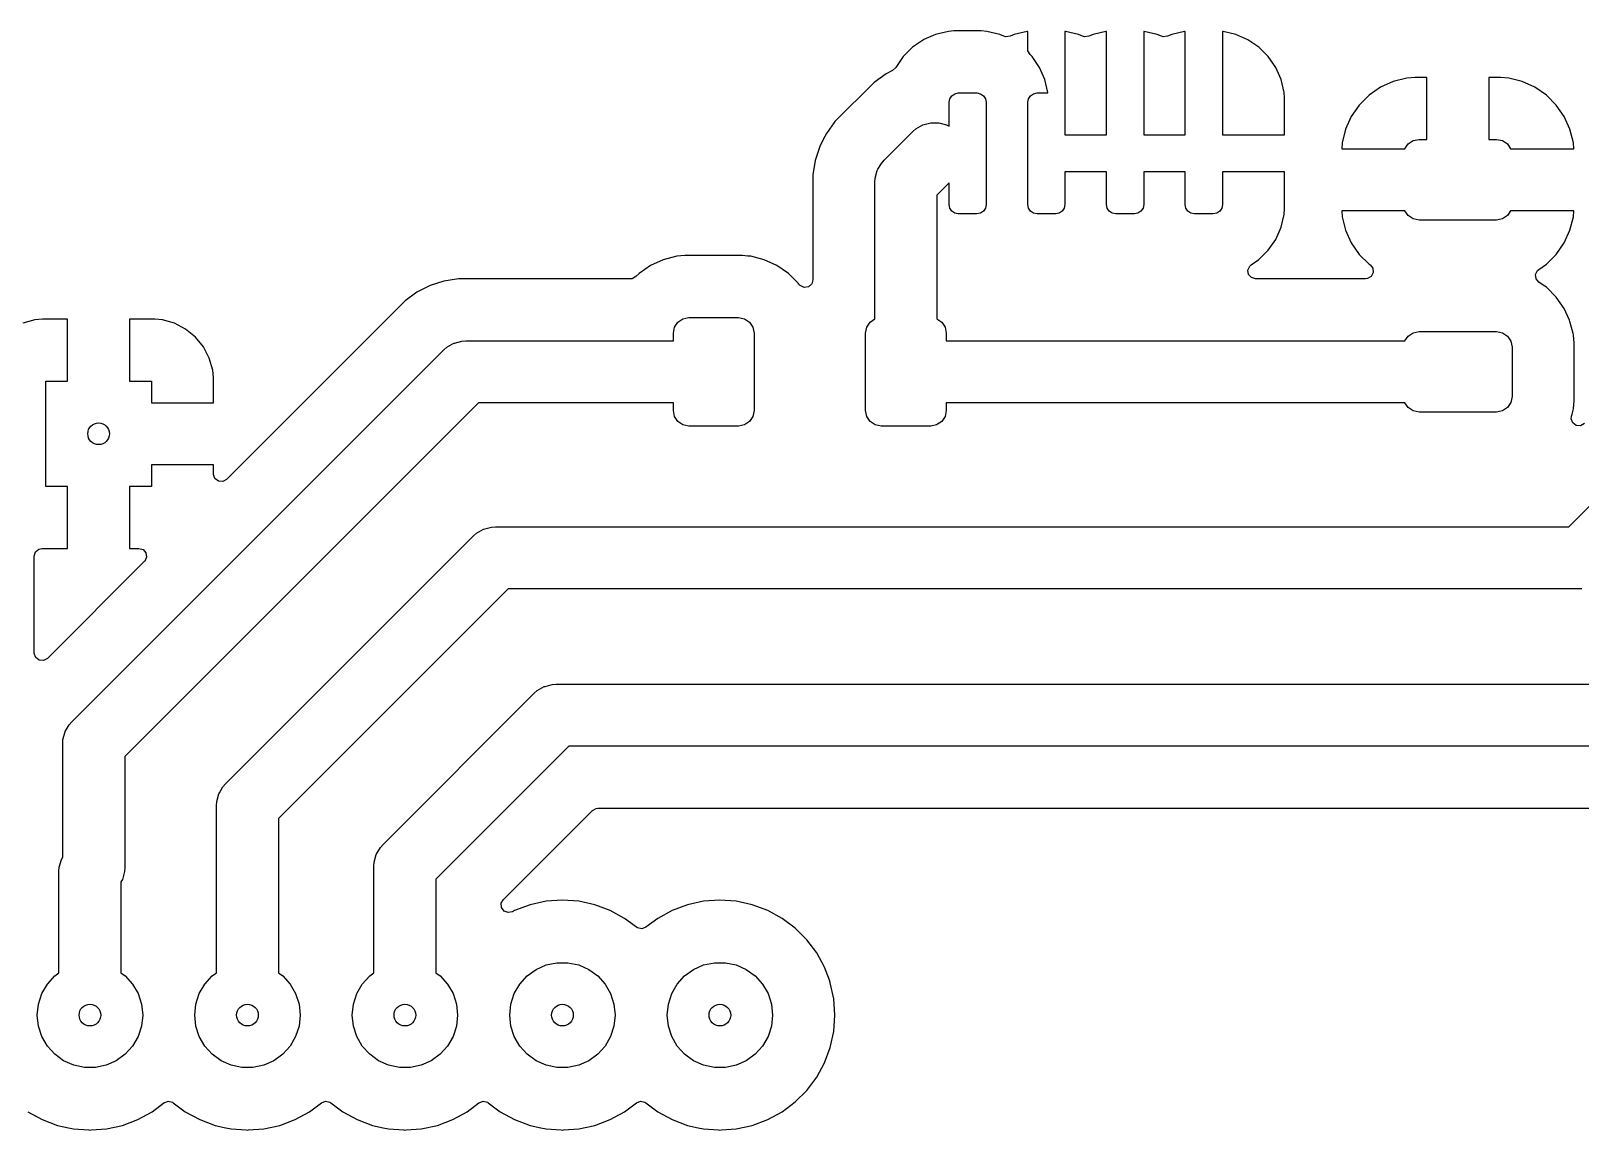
# Model space of a CAD drawing. Extents: x 50 to 210, y -150 to -70.
# Drawn here: x 127.99 to 152.99, y -105.24 to -87.5 of the extents above; entities that cross this region are included whole.
import ezdxf

# ---------------------------------------------------------------- set-up
doc = ezdxf.new("R2010")
doc.units = 0
doc.layers.add('BLACK', color=7, linetype='CONTINUOUS')

msp = doc.modelspace()

# ---------------------------------------------------------------- linework, layer by layer
at = {"layer": 'BLACK', "linetype": 'CONTINUOUS'}
for p, q in [((142.382761, -87.640592), (142.206858, -87.761088)), ((142.387094, -87.638679), (142.382761, -87.640592)), ((142.576741, -87.554942), (142.387094, -87.638679)), ((142.577817, -87.554467), (142.576741, -87.554942)), ((142.577823, -87.554465), (142.577817, -87.554467)), ((142.785359, -87.505652), (142.577823, -87.554465)), ((142.785375, -87.50565), (142.785359, -87.505652)), ((142.873984, -87.4995), (142.785375, -87.50565)), ((142.873988, -87.4995), (142.873984, -87.4995)), ((143.316012, -87.4995), (142.873988, -87.4995)), ((143.316016, -87.4995), (143.316012, -87.4995)), ((143.404624, -87.50565), (143.316016, -87.4995)), ((143.40464, -87.505652), (143.404624, -87.50565)), ((143.612176, -87.554465), (143.40464, -87.505652)), ((143.612186, -87.554468), (143.612176, -87.554465)), ((143.680533, -87.584646), (143.612186, -87.554468)), ((143.711424, -87.593716), (143.680533, -87.584646)), ((143.780702, -87.584646), (143.711424, -87.593716)), ((143.847976, -87.554942), (143.780702, -87.584646)), ((144.055441, -87.506147), (143.847976, -87.554942)), ((144.064999, -87.505483), (144.055441, -87.506147)), ((144.065, -87.505484), (144.064999, -87.505483)), ((144.065, -87.791584), (144.065, -87.505484)), ((144.674559, -87.506147), (144.665, -87.505483)), ((144.665, -87.505483), (144.665, -89.175)), ((144.882017, -87.554941), (144.674557, -87.506147)), ((144.674557, -87.506147), (144.674559, -87.506147)), ((144.882028, -87.554944), (144.882017, -87.554941)), ((144.949915, -87.584919), (144.882028, -87.554944)), ((144.980807, -87.59399), (144.949915, -87.584919)), ((145.050085, -87.584919), (144.980807, -87.59399)), ((145.117971, -87.554944), (145.050085, -87.584919)), ((145.117982, -87.554941), (145.117971, -87.554944)), ((145.325441, -87.506147), (145.117982, -87.554941)), ((145.334999, -87.505483), (145.325441, -87.506147)), ((145.335, -87.505484), (145.334999, -87.505483)), ((145.335, -89.175), (145.335, -87.505484)), ((145.944559, -87.506147), (145.935, -87.505483)), ((145.935, -87.505483), (145.935, -89.175)), ((146.152017, -87.554941), (145.944557, -87.506147)), ((145.944557, -87.506147), (145.944559, -87.506147)), ((146.152028, -87.554944), (146.152017, -87.554941)), ((146.219915, -87.584919), (146.152028, -87.554944)), ((146.250807, -87.59399), (146.219915, -87.584919)), ((146.320085, -87.584919), (146.250807, -87.59399)), ((146.387971, -87.554944), (146.320085, -87.584919)), ((146.387982, -87.554941), (146.387971, -87.554944)), ((146.595441, -87.506147), (146.387982, -87.554941)), ((146.604999, -87.505483), (146.595441, -87.506147)), ((146.605, -87.505484), (146.604999, -87.505483)), ((146.605, -89.175), (146.605, -87.505484)), ((147.214559, -87.506147), (147.205, -87.505483)), ((147.205, -87.505483), (147.205, -88.65)), ((147.422017, -87.554941), (147.214557, -87.506147)), ((147.214557, -87.506147), (147.214559, -87.506147)), ((147.422032, -87.554946), (147.422017, -87.554941)), ((147.61699, -87.641028), (147.422032, -87.554946)), ((147.79282, -87.761474), (147.61699, -87.641028)), ((142.056088, -87.911858), (141.93558, -88.087778)), ((142.056093, -87.911852), (142.056088, -87.911858)), ((142.206852, -87.761093), (142.056093, -87.911852)), ((142.206858, -87.761088), (142.206852, -87.761093)), ((144.067834, -87.817942), (144.065, -87.791584)), ((144.101319, -87.879265), (144.067834, -87.817942)), ((144.133906, -87.911852), (144.101319, -87.879265)), ((144.133911, -87.911858), (144.133906, -87.911852)), ((144.254409, -88.087763), (144.133911, -87.911858)), ((147.943525, -87.912179), (147.79282, -87.761474)), ((148.063971, -88.088009), (147.943525, -87.912179)), ((141.778566, -88.191657), (141.58749, -88.330483)), ((141.778571, -88.191654), (141.778566, -88.191657)), ((141.778578, -88.19165), (141.778571, -88.191654)), ((141.883361, -88.138259), (141.778578, -88.19165)), ((141.885552, -88.137115), (141.883361, -88.138259)), ((141.931525, -88.091926), (141.885552, -88.137115)), ((141.932352, -88.092492), (141.931525, -88.091926)), ((141.93524, -88.088274), (141.932352, -88.092492)), ((141.935381, -88.088137), (141.93524, -88.088274)), ((141.93558, -88.087778), (141.935381, -88.088137)), ((144.340532, -88.282815), (144.254409, -88.087763)), ((148.150053, -88.282967), (148.063971, -88.088009)), ((141.587487, -88.330485), (140.955484, -88.962488)), ((141.587488, -88.330485), (141.587487, -88.330485)), ((141.58749, -88.330483), (141.587488, -88.330485)), ((144.340532, -88.282817), (144.340532, -88.282815)), ((144.340534, -88.282823), (144.340532, -88.282817)), ((144.389347, -88.490359), (144.340534, -88.282823)), ((144.389347, -88.490364), (144.389347, -88.490359)), ((144.389349, -88.49037), (144.389347, -88.490364)), ((144.389349, -88.490375), (144.389349, -88.49037)), ((144.390017, -88.5), (144.389349, -88.490375)), ((148.150058, -88.282982), (148.150053, -88.282967)), ((148.198851, -88.490431), (148.150058, -88.282982)), ((148.198852, -88.49044), (148.198851, -88.490431)), ((148.204999, -88.579011), (148.198852, -88.49044)), ((149.755619, -88.408431), (149.570676, -88.536559)), ((149.755625, -88.408428), (149.755619, -88.408431)), ((149.96048, -88.315377), (149.755625, -88.408428)), ((150.178667, -88.2604), (149.96048, -88.315377)), ((150.310802, -88.250001), (150.178667, -88.2604)), ((150.310817, -88.25), (150.310802, -88.250001)), ((150.5, -88.25), (150.310817, -88.25)), ((150.5, -89.25), (150.5, -88.25)), ((151.689196, -88.25), (151.5, -88.25)), ((151.5, -88.25), (151.5, -89.25)), ((151.821332, -88.2604), (151.689196, -88.25)), ((152.039519, -88.315377), (151.821332, -88.2604)), ((152.244374, -88.408428), (152.039519, -88.315377)), ((152.24438, -88.408431), (152.244374, -88.408428)), ((152.429323, -88.536559), (152.24438, -88.408431)), ((142.795, -88.65), (142.806418, -88.592597)), ((142.795, -89.03538), (142.795, -88.65)), ((142.806418, -88.592597), (142.838934, -88.543934)), ((142.838934, -88.543934), (142.887597, -88.511418)), ((142.887597, -88.511418), (142.945, -88.5)), ((142.945, -88.5), (143.245, -88.5)), ((143.245, -88.5), (143.302403, -88.511418)), ((143.302403, -88.511418), (143.351066, -88.543934)), ((143.351066, -88.543934), (143.383582, -88.592597)), ((143.383582, -88.592597), (143.395, -88.65)), ((143.395, -88.65), (143.395, -90.3)), ((144.065, -88.65), (144.076418, -88.592597)), ((144.065, -90.3), (144.065, -88.65)), ((144.076418, -88.592597), (144.108934, -88.543934)), ((144.108934, -88.543934), (144.157597, -88.511418)), ((144.157597, -88.511418), (144.215, -88.5)), ((144.215, -88.5), (144.390017, -88.5)), ((147.205, -88.65), (147.205, -89.175)), ((148.204999, -89.175), (148.204999, -88.579011)), ((149.411559, -88.695676), (149.283431, -88.880619)), ((149.411569, -88.695664), (149.411559, -88.695676)), ((149.570664, -88.536569), (149.411569, -88.695664)), ((149.570676, -88.536559), (149.570664, -88.536569)), ((152.429335, -88.536569), (152.429323, -88.536559)), ((152.58843, -88.695664), (152.429335, -88.536569)), ((152.58844, -88.695676), (152.58843, -88.695664)), ((152.716568, -88.880619), (152.58844, -88.695676)), ((140.955484, -88.962488), (140.816657, -89.153565)), ((142.373658, -89.01306), (142.499737, -88.979277)), ((142.499737, -88.979277), (142.630263, -88.979277)), ((142.630263, -88.979277), (142.756341, -89.01306)), ((149.283428, -88.880625), (149.190377, -89.08548)), ((149.283431, -88.880619), (149.283428, -88.880625)), ((152.716571, -88.880625), (152.716568, -88.880619)), ((152.809622, -89.08548), (152.716571, -88.880625)), ((140.816657, -89.153565), (140.766822, -89.251373)), ((141.746447, -89.586447), (142.211446, -89.121447)), ((142.211446, -89.121447), (142.260619, -89.078324)), ((142.260619, -89.078324), (142.373658, -89.01306)), ((142.756341, -89.01306), (142.795, -89.03538)), ((144.665, -89.175), (145.335, -89.175)), ((145.935, -89.175), (146.605, -89.175)), ((147.205, -89.175), (148.204999, -89.175)), ((149.190377, -89.08548), (149.1354, -89.303666)), ((152.864599, -89.303667), (152.809622, -89.08548)), ((140.693744, -89.412292), (140.636446, -89.588631)), ((140.709432, -89.364008), (140.693744, -89.412292)), ((140.709433, -89.364005), (140.709432, -89.364008)), ((140.709434, -89.364003), (140.709433, -89.364005)), ((140.766822, -89.251373), (140.709434, -89.364003)), ((149.1354, -89.303668), (149.127818, -89.399999)), ((149.127818, -89.399999), (149.127819, -89.4)), ((149.127819, -89.4), (150.146923, -89.4)), ((149.1354, -89.303666), (149.1354, -89.303668)), ((150.146923, -89.4), (150.198223, -89.323223)), ((150.198223, -89.323223), (150.279329, -89.26903)), ((150.279329, -89.26903), (150.375, -89.25)), ((150.375, -89.25), (150.5, -89.25)), ((151.5, -89.25), (151.625, -89.25)), ((151.625, -89.25), (151.720671, -89.26903)), ((151.720671, -89.26903), (151.801777, -89.323223)), ((151.801777, -89.323223), (151.853077, -89.4)), ((151.853077, -89.4), (152.87218, -89.4)), ((152.87218, -89.399999), (152.864599, -89.303667)), ((152.87218, -89.4), (152.87218, -89.399999)), ((140.636446, -89.588631), (140.5995, -89.821902)), ((141.63806, -89.748658), (141.648166, -89.731154)), ((141.648166, -89.731154), (141.703323, -89.635619)), ((141.703323, -89.635619), (141.703338, -89.635603)), ((141.703338, -89.635603), (141.746447, -89.586447)), ((152.792894, -95.5), (158.618539, -89.674354)), ((140.5995, -89.821902), (140.5995, -91.513806)), ((141.6, -89.94), (141.604277, -89.874752)), ((141.6, -92.146922), (141.6, -89.94)), ((141.604277, -89.874737), (141.63806, -89.748658)), ((141.604277, -89.874752), (141.604277, -89.874737)), ((142.795, -89.952106), (142.6, -90.147106)), ((142.795, -90.3), (142.795, -89.952106)), ((145.335, -89.775), (144.665, -89.775)), ((144.665, -89.775), (144.665, -90.3)), ((145.335, -90.3), (145.335, -89.775)), ((146.605, -89.775), (145.935, -89.775)), ((145.935, -89.775), (145.935, -90.3)), ((146.605, -90.3), (146.605, -89.775)), ((148.205, -89.775), (147.205, -89.775)), ((147.205, -89.775), (147.205, -90.3)), ((148.205, -90.370988), (148.205, -89.775)), ((142.6, -90.147106), (142.6, -92.146922)), ((142.806418, -90.357403), (142.795, -90.3)), ((142.838934, -90.406066), (142.806418, -90.357403)), ((142.887597, -90.438582), (142.838934, -90.406066)), ((142.945, -90.45), (142.887597, -90.438582)), ((143.245, -90.45), (142.945, -90.45)), ((143.302403, -90.438582), (143.245, -90.45)), ((143.351066, -90.406066), (143.302403, -90.438582)), ((143.383582, -90.357403), (143.351066, -90.406066)), ((143.395, -90.3), (143.383582, -90.357403)), ((144.076418, -90.357403), (144.065, -90.3)), ((144.108934, -90.406066), (144.076418, -90.357403)), ((144.157597, -90.438582), (144.108934, -90.406066)), ((144.215, -90.45), (144.157597, -90.438582)), ((144.515, -90.45), (144.215, -90.45)), ((144.572403, -90.438582), (144.515, -90.45)), ((144.621066, -90.406066), (144.572403, -90.438582)), ((144.653582, -90.357403), (144.621066, -90.406066)), ((144.665, -90.3), (144.653582, -90.357403)), ((145.346418, -90.357403), (145.335, -90.3)), ((145.378934, -90.406066), (145.346418, -90.357403)), ((145.427597, -90.438582), (145.378934, -90.406066)), ((145.485, -90.45), (145.427597, -90.438582)), ((145.785, -90.45), (145.485, -90.45)), ((145.842403, -90.438582), (145.785, -90.45)), ((145.891066, -90.406066), (145.842403, -90.438582)), ((145.923582, -90.357403), (145.891066, -90.406066)), ((145.935, -90.3), (145.923582, -90.357403)), ((146.616418, -90.357403), (146.605, -90.3)), ((146.648934, -90.406066), (146.616418, -90.357403)), ((146.697597, -90.438582), (146.648934, -90.406066)), ((146.755, -90.45), (146.697597, -90.438582)), ((147.055, -90.45), (146.755, -90.45)), ((147.112403, -90.438582), (147.055, -90.45)), ((147.161066, -90.406066), (147.112403, -90.438582)), ((147.193582, -90.357403), (147.161066, -90.406066)), ((147.205, -90.3), (147.193582, -90.357403)), ((148.150058, -90.667017), (148.19885, -90.45957)), ((148.19885, -90.45957), (148.198852, -90.459555)), ((148.198852, -90.459555), (148.205, -90.370988)), ((150.146923, -90.4), (149.127819, -90.4)), ((149.127819, -90.4), (149.1354, -90.496332)), ((149.1354, -90.496332), (149.190377, -90.714519)), ((150.198223, -90.476777), (150.146923, -90.4)), ((150.279329, -90.53097), (150.198223, -90.476777)), ((151.801777, -90.476777), (151.720671, -90.53097)), ((151.853077, -90.4), (151.801777, -90.476777)), ((152.872181, -90.4), (151.853077, -90.4)), ((152.809622, -90.714519), (152.864599, -90.496333)), ((152.864599, -90.496331), (152.872181, -90.4)), ((152.864599, -90.496333), (152.864599, -90.496331)), ((148.063971, -90.86199), (148.150053, -90.667032)), ((148.150053, -90.667032), (148.150058, -90.667017)), ((149.190377, -90.714519), (149.283428, -90.919374)), ((150.375, -90.55), (150.279329, -90.53097)), ((151.625, -90.55), (150.375, -90.55)), ((151.720671, -90.53097), (151.625, -90.55)), ((152.716571, -90.919374), (152.809622, -90.714519)), ((147.943525, -91.03782), (148.063971, -90.86199)), ((149.283428, -90.919374), (149.283431, -90.91938)), ((149.283431, -90.91938), (149.411559, -91.104323)), ((152.58844, -91.104323), (152.716568, -90.91938)), ((152.716568, -90.91938), (152.716571, -90.919374)), ((138.185318, -91.189903), (137.980377, -91.282991)), ((138.185321, -91.189902), (138.185318, -91.189903)), ((138.403579, -91.134905), (138.185321, -91.189902)), ((138.403586, -91.134904), (138.403579, -91.134905)), ((138.535776, -91.124501), (138.403586, -91.134904)), ((138.535791, -91.1245), (138.535776, -91.124501)), ((139.464215, -91.1245), (138.535791, -91.1245)), ((139.464217, -91.1245), (139.464215, -91.1245)), ((139.552347, -91.131436), (139.464217, -91.1245)), ((139.596413, -91.134904), (139.552347, -91.131436)), ((139.59642, -91.134905), (139.596413, -91.134904)), ((139.814678, -91.189902), (139.59642, -91.134905)), ((139.814681, -91.189903), (139.814678, -91.189902)), ((140.017237, -91.281908), (139.814681, -91.189903)), ((147.669211, -91.2732), (147.79282, -91.188525)), ((147.79282, -91.188525), (147.943525, -91.03782)), ((149.411559, -91.104323), (149.411569, -91.104335)), ((149.411569, -91.104335), (149.570664, -91.26343)), ((152.429335, -91.26343), (152.58843, -91.104335)), ((152.58843, -91.104335), (152.58844, -91.104323)), ((137.743346, -91.463181), (137.682023, -91.496666)), ((137.795342, -91.411184), (137.743346, -91.463181)), ((137.795354, -91.411174), (137.795342, -91.411184)), ((137.980367, -91.282997), (137.795354, -91.411174)), ((137.980377, -91.282991), (137.980367, -91.282997)), ((140.019626, -91.282993), (140.017237, -91.281908)), ((140.01963, -91.282995), (140.019626, -91.282993)), ((140.019632, -91.282997), (140.01963, -91.282995)), ((140.204645, -91.411174), (140.019632, -91.282997)), ((140.20465, -91.411178), (140.204645, -91.411174)), ((140.204654, -91.411181), (140.20465, -91.411178)), ((140.204657, -91.411184), (140.204654, -91.411181)), ((140.363815, -91.570342), (140.204657, -91.411184)), ((147.61655, -91.357853), (147.645575, -91.294297)), ((147.626494, -91.427011), (147.61655, -91.357853)), ((147.672249, -91.479815), (147.626494, -91.427011)), ((147.645575, -91.294297), (147.669211, -91.2732)), ((147.739288, -91.4995), (147.672249, -91.479815)), ((149.545475, -91.495616), (149.514685, -91.4995)), ((149.605527, -91.459902), (149.545475, -91.495616)), ((149.570664, -91.26343), (149.570673, -91.263438)), ((149.570673, -91.263438), (149.5853, -91.273571)), ((149.5853, -91.273571), (149.629197, -91.327929)), ((149.636738, -91.39739), (149.605527, -91.459902)), ((149.629197, -91.327929), (149.636738, -91.39739)), ((152.256168, -91.427802), (152.287379, -91.365291)), ((152.263707, -91.497264), (152.256168, -91.427802)), ((152.287379, -91.365291), (152.307604, -91.347766)), ((152.307604, -91.347766), (152.42933, -91.263434)), ((152.42933, -91.263434), (152.429335, -91.26343)), ((134.213565, -91.716657), (134.022488, -91.855484)), ((134.424003, -91.609433), (134.213565, -91.716657)), ((134.648631, -91.536446), (134.424003, -91.609433)), ((134.881903, -91.4995), (134.648631, -91.536446)), ((137.655665, -91.4995), (134.881903, -91.4995)), ((137.682023, -91.496666), (137.655665, -91.4995)), ((140.363824, -91.570352), (140.363815, -91.570342)), ((140.373573, -91.584424), (140.363824, -91.570352)), ((140.394297, -91.607519), (140.373573, -91.584424)), ((140.457853, -91.636544), (140.394297, -91.607519)), ((140.527011, -91.6266), (140.457853, -91.636544)), ((140.579815, -91.580845), (140.527011, -91.6266)), ((140.5995, -91.513806), (140.579815, -91.580845)), ((149.514685, -91.4995), (147.739288, -91.4995)), ((152.307603, -91.551623), (152.263707, -91.497264)), ((152.379726, -91.60159), (152.307603, -91.551623)), ((152.429654, -91.636181), (152.379726, -91.60159)), ((152.588819, -91.795346), (152.429654, -91.636181)), ((134.022488, -91.855484), (131.141681, -94.736291)), ((152.717007, -91.980374), (152.588819, -91.795346)), ((152.800257, -92.163657), (152.717007, -91.980374)), ((128.052671, -92.160609), (127.85714, -92.216556)), ((128.052674, -92.160608), (128.052671, -92.160609)), ((128.171999, -92.15), (128.052674, -92.160608)), ((128.58, -92.15), (128.171999, -92.15)), ((128.58, -93.15), (128.58, -92.15)), ((129.988, -92.15), (129.58, -92.15)), ((129.58, -92.15), (129.58, -93.15)), ((130.107325, -92.160608), (129.988, -92.15)), ((130.107328, -92.160609), (130.107325, -92.160608)), ((130.302861, -92.216557), (130.107328, -92.160609)), ((130.483129, -92.310721), (130.302861, -92.216557)), ((138.36903, -92.279329), (138.423223, -92.198223)), ((138.423223, -92.198223), (138.504329, -92.14403)), ((138.504329, -92.14403), (138.6, -92.125)), ((138.6, -92.125), (139.4, -92.125)), ((139.4, -92.125), (139.495671, -92.14403)), ((139.495671, -92.14403), (139.576777, -92.198223)), ((139.576777, -92.198223), (139.63097, -92.279329)), ((141.46903, -92.279329), (141.523223, -92.198223)), ((141.523223, -92.198223), (141.6, -92.146922)), ((142.6, -92.146922), (142.676777, -92.198223)), ((142.676777, -92.198223), (142.73097, -92.279329)), ((152.810096, -92.185318), (152.800257, -92.163657)), ((152.810097, -92.185321), (152.810096, -92.185318)), ((152.858852, -92.37881), (152.810097, -92.185321)), ((130.640753, -92.439246), (130.483129, -92.310721)), ((130.769278, -92.59687), (130.640753, -92.439246)), ((138.35, -92.375), (138.36903, -92.279329)), ((138.35, -92.5), (138.35, -92.375)), ((139.63097, -92.279329), (139.65, -92.375)), ((139.65, -92.375), (139.65, -93.625)), ((141.45, -92.375), (141.46903, -92.279329)), ((141.45, -93.625), (141.45, -92.375)), ((142.73097, -92.279329), (142.75, -92.375)), ((142.75, -92.375), (142.75, -92.5)), ((150.146923, -92.5), (150.198223, -92.423223)), ((150.198223, -92.423223), (150.279329, -92.36903)), ((150.279329, -92.36903), (150.375, -92.35)), ((150.375, -92.35), (151.625, -92.35)), ((151.625, -92.35), (151.720671, -92.36903)), ((151.720671, -92.36903), (151.801777, -92.423223)), ((151.801777, -92.423223), (151.85597, -92.504329)), ((152.865096, -92.403588), (152.858852, -92.37881)), ((152.875499, -92.535784), (152.865096, -92.403588)), ((128.646447, -98.646447), (134.646446, -92.646447)), ((130.863442, -92.777138), (130.769278, -92.59687)), ((134.646446, -92.646447), (134.69561, -92.603331)), ((134.69561, -92.603331), (134.695619, -92.603323)), ((134.695619, -92.603323), (134.808658, -92.53806)), ((134.808658, -92.53806), (134.817152, -92.535784)), ((134.817152, -92.535784), (134.934737, -92.504277)), ((134.934737, -92.504277), (134.934752, -92.504277)), ((134.934752, -92.504277), (135, -92.5)), ((135, -92.5), (138.35, -92.5)), ((142.75, -92.5), (150.146923, -92.5)), ((151.85597, -92.504329), (151.875, -92.6)), ((151.875, -92.6), (151.875, -93.4)), ((152.8755, -93.464217), (152.875499, -92.535784)), ((130.91939, -92.972671), (130.863442, -92.777138)), ((130.919391, -92.972674), (130.91939, -92.972671)), ((130.929999, -93.091999), (130.919391, -92.972674)), ((128.23, -94.85), (128.23, -93.15)), ((128.23, -93.15), (128.58, -93.15)), ((129.58, -93.15), (129.93, -93.15)), ((129.93, -93.15), (129.93, -93.5)), ((130.93, -93.092002), (130.929999, -93.091999)), ((130.93, -93.5), (130.93, -93.092002)), ((151.85597, -93.495671), (151.801777, -93.576777)), ((151.875, -93.4), (151.85597, -93.495671)), ((152.865096, -93.596412), (152.8755, -93.464217)), ((135.207107, -93.5), (129.5, -99.207106)), ((129.93, -93.5), (130.93, -93.5)), ((138.35, -93.5), (135.207107, -93.5)), ((138.35, -93.625), (138.35, -93.5)), ((138.36903, -93.720671), (138.35, -93.625)), ((138.423223, -93.801777), (138.36903, -93.720671)), ((139.63097, -93.720671), (139.576777, -93.801777)), ((139.65, -93.625), (139.63097, -93.720671)), ((141.46903, -93.720671), (141.45, -93.625)), ((141.523223, -93.801777), (141.46903, -93.720671)), ((142.73097, -93.720671), (142.676777, -93.801777)), ((142.75, -93.625), (142.73097, -93.720671)), ((150.146923, -93.5), (142.75, -93.5)), ((142.75, -93.5), (142.75, -93.625)), ((150.198223, -93.576777), (150.146923, -93.5)), ((150.279329, -93.63097), (150.198223, -93.576777)), ((150.375, -93.65), (150.279329, -93.63097)), ((151.625, -93.65), (150.375, -93.65)), ((151.720671, -93.63097), (151.625, -93.65)), ((151.801777, -93.576777), (151.720671, -93.63097)), ((152.831146, -93.756626), (152.834589, -93.717481)), ((152.834589, -93.717481), (152.842785, -93.684954)), ((152.842785, -93.684954), (152.865096, -93.596412)), ((138.504329, -93.85597), (138.423223, -93.801777)), ((138.6, -93.875), (138.504329, -93.85597)), ((139.4, -93.875), (138.6, -93.875)), ((139.495671, -93.85597), (139.4, -93.875)), ((139.576777, -93.801777), (139.495671, -93.85597)), ((141.604329, -93.85597), (141.523223, -93.801777)), ((141.7, -93.875), (141.604329, -93.85597)), ((142.5, -93.875), (141.7, -93.875)), ((142.595671, -93.85597), (142.5, -93.875)), ((142.676777, -93.801777), (142.595671, -93.85597)), ((152.855563, -93.82209), (152.831146, -93.756626)), ((152.911496, -93.863962), (152.855563, -93.82209)), ((152.981188, -93.868946), (152.911496, -93.863962)), ((153.042511, -93.835461), (152.981188, -93.868946)), ((130.93, -94.5), (129.93, -94.5)), ((129.93, -94.5), (129.93, -94.85)), ((130.93, -94.64861), (130.93, -94.5)), ((130.930316, -94.657456), (130.93, -94.64861)), ((130.954733, -94.72292), (130.930316, -94.657456)), ((131.010666, -94.764792), (130.954733, -94.72292)), ((131.141681, -94.736291), (131.080358, -94.769776)), ((128.58, -94.85), (128.23, -94.85)), ((128.58, -95.85), (128.58, -94.85)), ((129.93, -94.85), (129.58, -94.85)), ((129.58, -94.85), (129.58, -95.85)), ((131.080358, -94.769776), (131.010666, -94.764792)), ((131.126447, -99.646447), (135.126446, -95.646447)), ((135.126446, -95.646447), (135.17561, -95.603331)), ((135.17561, -95.603331), (135.175619, -95.603323)), ((135.175619, -95.603323), (135.288658, -95.53806)), ((135.288658, -95.53806), (135.414737, -95.504277)), ((135.414737, -95.504277), (135.414752, -95.504277)), ((135.414752, -95.504277), (135.48, -95.5)), ((135.48, -95.5), (152.792894, -95.5)), ((128.0405, -95.973789), (128.060185, -95.90675)), ((128.0405, -97.53811), (128.0405, -95.973789)), ((128.060185, -95.90675), (128.112989, -95.860995)), ((128.112989, -95.860995), (128.169247, -95.850058)), ((128.169247, -95.850058), (128.169247, -95.85)), ((128.169247, -95.85), (128.169548, -95.85)), ((128.169548, -95.85), (128.170006, -95.849911)), ((128.170006, -95.849911), (128.172008, -95.85)), ((128.172008, -95.85), (128.58, -95.85)), ((129.58, -95.85), (129.72861, -95.85)), ((129.72861, -95.85), (129.795649, -95.869685)), ((129.795649, -95.869685), (129.841404, -95.922489)), ((129.851348, -95.991647), (129.822323, -96.055203)), ((129.841404, -95.922489), (129.851348, -95.991647)), ((129.816291, -96.061681), (128.252181, -97.625791)), ((129.822323, -96.055203), (129.816291, -96.061681)), ((135.687107, -96.5), (131.98, -100.207106)), ((153, -96.5), (135.687107, -96.5)), ((128.040816, -97.546956), (128.0405, -97.53811)), ((128.065233, -97.61242), (128.040816, -97.546956)), ((128.121166, -97.654292), (128.065233, -97.61242)), ((128.190858, -97.659276), (128.121166, -97.654292)), ((128.252181, -97.625791), (128.190858, -97.659276)), ((133.666447, -100.626447), (136.104781, -98.188112)), ((136.104781, -98.188112), (136.153945, -98.144996)), ((136.153945, -98.144996), (136.153954, -98.144988)), ((136.153954, -98.144988), (136.266993, -98.079725)), ((136.266993, -98.079725), (136.280447, -98.07612)), ((136.280447, -98.07612), (136.393072, -98.045942)), ((136.393072, -98.045942), (136.393087, -98.045942)), ((136.393087, -98.045942), (136.458335, -98.041665)), ((136.458335, -98.041665), (154.251229, -98.041665)), ((128.540224, -98.80491), (128.603323, -98.695619)), ((128.603323, -98.695619), (128.603338, -98.695603)), ((128.603338, -98.695603), (128.646447, -98.646447)), ((128.5, -99), (128.504277, -98.934752)), ((128.504277, -98.934737), (128.53806, -98.808658)), ((128.504277, -98.934752), (128.504277, -98.934737)), ((128.53806, -98.808658), (128.540224, -98.80491)), ((128.5, -100.830656), (128.5, -99)), ((129.5, -99.207106), (129.5, -101)), ((136.665442, -99.041665), (134.52, -101.187106)), ((154.458335, -99.041665), (136.665442, -99.041665)), ((131.027925, -99.791572), (131.083323, -99.695619)), ((131.083323, -99.695619), (131.083338, -99.695603)), ((131.083338, -99.695603), (131.126447, -99.646447)), ((130.98, -100), (130.984277, -99.934752)), ((130.984277, -99.934737), (131.01806, -99.808658)), ((130.984277, -99.934752), (130.984277, -99.934737)), ((131.01806, -99.808658), (131.027925, -99.791572)), ((130.98, -102.698368), (130.98, -100)), ((131.98, -100.207106), (131.98, -102.698368)), ((135.60676, -101.515266), (137.043543, -100.078484)), ((137.043543, -100.078484), (137.104866, -100.044999)), ((137.104866, -100.044999), (137.131224, -100.042165)), ((137.131224, -100.042165), (154.576432, -100.042165)), ((133.55806, -100.788658), (133.623323, -100.675619)), ((133.623323, -100.675619), (133.623338, -100.675603)), ((133.623338, -100.675603), (133.666447, -100.626447)), ((128.44, -101.06), (128.444277, -100.994752)), ((128.444277, -100.994737), (128.47806, -100.868658)), ((128.444277, -100.994752), (128.444277, -100.994737)), ((128.47806, -100.868658), (128.5, -100.830656)), ((133.52, -100.98), (133.524277, -100.914752)), ((133.52, -102.698368), (133.52, -100.98)), ((133.524277, -100.914737), (133.55806, -100.788658)), ((133.524277, -100.914752), (133.524277, -100.914737)), ((128.44, -102.698368), (128.44, -101.06)), ((129.46194, -101.191342), (129.44, -101.229343)), ((129.44, -101.229343), (129.44, -102.698368)), ((129.467299, -101.171342), (129.46194, -101.191342)), ((129.495723, -101.065263), (129.467299, -101.171342)), ((129.5, -101), (129.495723, -101.065247)), ((129.495723, -101.065247), (129.495723, -101.065263)), ((134.52, -101.187106), (134.52, -102.698368)), ((135.573277, -101.576585), (135.60676, -101.515266)), ((135.578261, -101.646277), (135.573277, -101.576585)), ((135.620131, -101.702211), (135.578261, -101.646277)), ((135.685595, -101.726629), (135.620131, -101.702211)), ((135.753868, -101.711778), (135.685595, -101.726629)), ((135.789303, -101.692429), (135.753868, -101.711778)), ((135.789309, -101.692426), (135.789303, -101.692429)), ((136.037326, -101.599921), (135.789309, -101.692426)), ((136.295965, -101.543658), (136.037326, -101.599921)), ((136.295972, -101.543657), (136.295965, -101.543658)), ((136.559999, -101.524773), (136.295972, -101.543657)), ((136.560001, -101.524773), (136.559999, -101.524773)), ((136.824027, -101.543657), (136.560001, -101.524773)), ((136.824034, -101.543658), (136.824027, -101.543657)), ((137.082673, -101.599921), (136.824034, -101.543658)), ((137.33069, -101.692426), (137.082673, -101.599921)), ((137.330694, -101.692428), (137.33069, -101.692426)), ((137.563005, -101.81928), (137.330694, -101.692428)), ((138.329305, -101.692428), (138.096994, -101.81928)), ((138.329309, -101.692426), (138.329305, -101.692428)), ((138.577326, -101.599921), (138.329309, -101.692426)), ((138.835965, -101.543658), (138.577326, -101.599921)), ((138.835972, -101.543657), (138.835965, -101.543658)), ((139.099999, -101.524773), (138.835972, -101.543657)), ((139.100001, -101.524773), (139.099999, -101.524773)), ((139.364027, -101.543657), (139.100001, -101.524773)), ((139.364034, -101.543658), (139.364027, -101.543657)), ((139.622673, -101.599921), (139.364034, -101.543658)), ((139.87069, -101.692426), (139.622673, -101.599921)), ((139.870694, -101.692428), (139.87069, -101.692426)), ((140.103005, -101.81928), (139.870694, -101.692428)), ((137.563013, -101.819285), (137.563005, -101.81928)), ((137.75569, -101.96352), (137.563013, -101.819285)), ((137.770573, -101.973085), (137.75569, -101.96352)), ((137.838845, -101.987937), (137.770573, -101.973085)), ((137.90431, -101.96352), (137.838845, -101.987937)), ((138.096986, -101.819285), (137.90431, -101.96352)), ((138.096994, -101.81928), (138.096986, -101.819285)), ((140.103013, -101.819285), (140.103005, -101.81928)), ((140.314907, -101.977906), (140.103013, -101.819285)), ((140.314925, -101.977922), (140.314907, -101.977906)), ((140.502077, -102.165074), (140.314925, -101.977922)), ((140.502093, -102.165092), (140.502077, -102.165074)), ((140.660714, -102.376986), (140.502093, -102.165092)), ((140.660719, -102.376994), (140.660714, -102.376986)), ((140.785052, -102.604693), (140.660719, -102.376994)), ((128.371239, -102.748327), (128.44, -102.698368)), ((129.44, -102.698368), (129.508761, -102.748327)), ((130.911239, -102.748327), (130.98, -102.698368)), ((131.98, -102.698368), (132.048761, -102.748327)), ((133.451239, -102.748327), (133.52, -102.698368)), ((134.52, -102.698368), (134.588761, -102.748327)), ((135.991239, -102.748327), (136.135, -102.643878)), ((136.135, -102.643878), (136.297336, -102.571602)), ((136.297336, -102.571602), (136.471151, -102.534656)), ((136.471151, -102.534656), (136.648849, -102.534656)), ((136.648849, -102.534656), (136.822664, -102.571602)), ((136.822664, -102.571602), (136.985, -102.643878)), ((136.985, -102.643878), (137.128761, -102.748327)), ((138.531239, -102.748327), (138.675, -102.643878)), ((138.675, -102.643878), (138.837336, -102.571602)), ((138.837336, -102.571602), (139.011151, -102.534656)), ((139.011151, -102.534656), (139.188849, -102.534656)), ((139.188849, -102.534656), (139.362664, -102.571602)), ((139.362664, -102.571602), (139.525, -102.643878)), ((139.525, -102.643878), (139.668761, -102.748327)), ((140.787574, -102.609311), (140.785052, -102.604693)), ((140.865077, -102.817107), (140.787574, -102.609311)), ((128.163486, -103.034274), (128.252336, -102.880383)), ((128.252336, -102.880383), (128.371239, -102.748327)), ((129.508761, -102.748327), (129.627664, -102.880383)), ((129.627664, -102.880383), (129.716514, -103.034274)), ((130.703486, -103.034274), (130.792336, -102.880383)), ((130.792336, -102.880383), (130.911239, -102.748327)), ((132.048761, -102.748327), (132.167664, -102.880383)), ((132.167664, -102.880383), (132.256514, -103.034274)), ((133.243486, -103.034274), (133.332336, -102.880383)), ((133.332336, -102.880383), (133.451239, -102.748327)), ((134.588761, -102.748327), (134.707664, -102.880383)), ((134.707664, -102.880383), (134.796514, -103.034274)), ((135.783486, -103.034274), (135.872336, -102.880383)), ((135.872336, -102.880383), (135.991239, -102.748327)), ((137.128761, -102.748327), (137.247664, -102.880383)), ((137.247664, -102.880383), (137.336514, -103.034274)), ((138.323486, -103.034274), (138.412336, -102.880383)), ((138.412336, -102.880383), (138.531239, -102.748327)), ((139.668761, -102.748327), (139.787664, -102.880383)), ((139.787664, -102.880383), (139.876514, -103.034274)), ((140.880078, -102.857326), (140.865077, -102.817107)), ((140.880517, -102.859345), (140.880078, -102.857326)), ((140.936343, -103.115974), (140.880517, -102.859345)), ((128.09, -103.38), (128.108575, -103.203275)), ((128.108575, -103.203275), (128.163486, -103.034274)), ((129.716514, -103.034274), (129.771425, -103.203275)), ((129.771425, -103.203275), (129.79, -103.38)), ((130.63, -103.38), (130.648575, -103.203275)), ((130.648575, -103.203275), (130.703486, -103.034274)), ((132.256514, -103.034274), (132.311425, -103.203275)), ((132.311425, -103.203275), (132.33, -103.38)), ((133.17, -103.38), (133.188575, -103.203275)), ((133.188575, -103.203275), (133.243486, -103.034274)), ((134.796514, -103.034274), (134.851425, -103.203275)), ((134.851425, -103.203275), (134.87, -103.38)), ((135.71, -103.38), (135.728575, -103.203275)), ((135.728575, -103.203275), (135.783486, -103.034274)), ((137.336514, -103.034274), (137.391425, -103.203275)), ((137.391425, -103.203275), (137.41, -103.38)), ((138.25, -103.38), (138.268575, -103.203275)), ((138.268575, -103.203275), (138.323486, -103.034274)), ((139.876514, -103.034274), (139.931425, -103.203275)), ((139.931425, -103.203275), (139.95, -103.38)), ((140.955227, -103.38), (140.936343, -103.115974)), ((128.108575, -103.556725), (128.09, -103.38)), ((129.79, -103.38), (129.771425, -103.556725)), ((130.648575, -103.556725), (130.63, -103.38)), ((132.33, -103.38), (132.311425, -103.556725)), ((133.188575, -103.556725), (133.17, -103.38)), ((134.87, -103.38), (134.851425, -103.556725)), ((135.728575, -103.556725), (135.71, -103.38)), ((137.41, -103.38), (137.391425, -103.556725)), ((138.268575, -103.556725), (138.25, -103.38)), ((139.95, -103.38), (139.931425, -103.556725)), ((140.936343, -103.644026), (140.955227, -103.38)), ((128.163486, -103.725726), (128.108575, -103.556725)), ((128.252336, -103.879617), (128.163486, -103.725726)), ((129.716514, -103.725726), (129.627664, -103.879617)), ((129.771425, -103.556725), (129.716514, -103.725726)), ((130.703486, -103.725726), (130.648575, -103.556725)), ((130.792336, -103.879617), (130.703486, -103.725726)), ((132.256514, -103.725726), (132.167664, -103.879617)), ((132.311425, -103.556725), (132.256514, -103.725726)), ((133.243486, -103.725726), (133.188575, -103.556725)), ((133.332336, -103.879617), (133.243486, -103.725726)), ((134.796514, -103.725726), (134.707664, -103.879617)), ((134.851425, -103.556725), (134.796514, -103.725726)), ((135.783486, -103.725726), (135.728575, -103.556725)), ((135.872336, -103.879617), (135.783486, -103.725726)), ((137.336514, -103.725726), (137.247664, -103.879617)), ((137.391425, -103.556725), (137.336514, -103.725726)), ((138.323486, -103.725726), (138.268575, -103.556725)), ((138.412336, -103.879617), (138.323486, -103.725726)), ((139.876514, -103.725726), (139.787664, -103.879617)), ((139.931425, -103.556725), (139.876514, -103.725726)), ((140.880077, -103.902678), (140.936343, -103.644026)), ((128.371239, -104.011673), (128.252336, -103.879617)), ((129.627664, -103.879617), (129.508761, -104.011673)), ((130.911239, -104.011673), (130.792336, -103.879617)), ((132.167664, -103.879617), (132.048761, -104.011673)), ((133.451239, -104.011673), (133.332336, -103.879617)), ((134.707664, -103.879617), (134.588761, -104.011673)), ((135.991239, -104.011673), (135.872336, -103.879617)), ((137.247664, -103.879617), (137.128761, -104.011673)), ((138.531239, -104.011673), (138.412336, -103.879617)), ((139.787664, -103.879617), (139.668761, -104.011673)), ((140.787574, -104.150689), (140.880077, -103.902678)), ((128.515, -104.116122), (128.371239, -104.011673)), ((128.677336, -104.188398), (128.515, -104.116122)), ((128.851151, -104.225344), (128.677336, -104.188398)), ((129.028849, -104.225344), (128.851151, -104.225344)), ((129.202664, -104.188398), (129.028849, -104.225344)), ((129.365, -104.116122), (129.202664, -104.188398)), ((129.508761, -104.011673), (129.365, -104.116122)), ((131.055, -104.116122), (130.911239, -104.011673)), ((131.217336, -104.188398), (131.055, -104.116122)), ((131.391151, -104.225344), (131.217336, -104.188398)), ((131.568849, -104.225344), (131.391151, -104.225344)), ((131.742664, -104.188398), (131.568849, -104.225344)), ((131.905, -104.116122), (131.742664, -104.188398)), ((132.048761, -104.011673), (131.905, -104.116122)), ((133.595, -104.116122), (133.451239, -104.011673)), ((133.757336, -104.188398), (133.595, -104.116122)), ((133.931151, -104.225344), (133.757336, -104.188398)), ((134.108849, -104.225344), (133.931151, -104.225344)), ((134.282664, -104.188398), (134.108849, -104.225344)), ((134.445, -104.116122), (134.282664, -104.188398)), ((134.588761, -104.011673), (134.445, -104.116122)), ((136.135, -104.116122), (135.991239, -104.011673)), ((136.297336, -104.188398), (136.135, -104.116122)), ((136.471151, -104.225344), (136.297336, -104.188398)), ((136.648849, -104.225344), (136.471151, -104.225344)), ((136.822664, -104.188398), (136.648849, -104.225344)), ((136.985, -104.116122), (136.822664, -104.188398)), ((137.128761, -104.011673), (136.985, -104.116122)), ((138.675, -104.116122), (138.531239, -104.011673)), ((138.837336, -104.188398), (138.675, -104.116122)), ((139.011151, -104.225344), (138.837336, -104.188398)), ((139.188849, -104.225344), (139.011151, -104.225344)), ((139.362664, -104.188398), (139.188849, -104.225344)), ((139.525, -104.116122), (139.362664, -104.188398)), ((139.668761, -104.011673), (139.525, -104.116122)), ((140.660716, -104.383011), (140.787574, -104.150689)), ((140.502087, -104.594915), (140.660716, -104.383011)), ((140.314915, -104.782087), (140.502087, -104.594915)), ((127.936994, -104.940719), (128.169305, -105.067571)), ((129.710689, -105.067574), (129.943011, -104.940716)), ((129.943011, -104.940716), (130.132711, -104.798709)), ((130.132711, -104.798709), (130.13569, -104.796479)), ((130.13569, -104.796479), (130.201154, -104.772062)), ((130.201154, -104.772062), (130.269427, -104.786914)), ((130.269427, -104.786914), (130.28431, -104.796479)), ((130.28431, -104.796479), (130.476986, -104.940714)), ((130.476986, -104.940714), (130.476994, -104.940719)), ((130.476994, -104.940719), (130.709305, -105.067571)), ((132.250689, -105.067574), (132.483011, -104.940716)), ((132.483011, -104.940716), (132.672711, -104.798709)), ((132.672711, -104.798709), (132.67569, -104.796479)), ((132.67569, -104.796479), (132.741154, -104.772062)), ((132.741154, -104.772062), (132.809427, -104.786914)), ((132.809427, -104.786914), (132.82431, -104.796479)), ((132.82431, -104.796479), (133.016986, -104.940714)), ((133.016986, -104.940714), (133.016994, -104.940719)), ((133.016994, -104.940719), (133.249305, -105.067571)), ((134.790689, -105.067574), (135.023011, -104.940716)), ((135.023011, -104.940716), (135.212711, -104.798709)), ((135.212711, -104.798709), (135.21569, -104.796479)), ((135.21569, -104.796479), (135.281154, -104.772062)), ((135.281154, -104.772062), (135.349427, -104.786914)), ((135.349427, -104.786914), (135.36431, -104.796479)), ((135.36431, -104.796479), (135.556986, -104.940714)), ((135.556986, -104.940714), (135.556994, -104.940719)), ((135.556994, -104.940719), (135.789305, -105.067571)), ((137.330689, -105.067574), (137.563011, -104.940716)), ((137.563011, -104.940716), (137.752711, -104.798709)), ((137.752711, -104.798709), (137.75569, -104.796479)), ((137.75569, -104.796479), (137.821154, -104.772062)), ((137.821154, -104.772062), (137.889427, -104.786914)), ((137.889427, -104.786914), (137.90431, -104.796479)), ((137.90431, -104.796479), (138.096986, -104.940714)), ((138.096986, -104.940714), (138.096994, -104.940719)), ((138.096994, -104.940719), (138.329305, -105.067571)), ((139.870689, -105.067574), (140.103011, -104.940716)), ((140.103011, -104.940716), (140.314915, -104.782087)), ((128.169305, -105.067571), (128.169309, -105.067573)), ((128.169309, -105.067573), (128.169311, -105.067574)), ((128.169311, -105.067574), (128.417322, -105.160077)), ((128.417322, -105.160077), (128.417325, -105.160077)), ((128.417325, -105.160077), (128.417326, -105.160078)), ((128.417326, -105.160078), (128.590953, -105.197848)), ((128.590953, -105.197848), (128.675974, -105.216343)), ((128.675974, -105.216343), (128.91966, -105.233772)), ((128.91966, -105.233772), (128.939999, -105.235227)), ((128.939999, -105.235227), (128.94, -105.235227)), ((128.94, -105.235227), (128.940001, -105.235227)), ((128.940001, -105.235227), (128.958885, -105.233876)), ((128.958885, -105.233876), (129.204026, -105.216343)), ((129.204026, -105.216343), (129.462678, -105.160077)), ((129.462678, -105.160077), (129.710689, -105.067574)), ((130.709305, -105.067571), (130.709309, -105.067573)), ((130.709309, -105.067573), (130.709311, -105.067574)), ((130.709311, -105.067574), (130.957322, -105.160077)), ((130.957322, -105.160077), (130.957325, -105.160077)), ((130.957325, -105.160077), (130.957326, -105.160078)), ((130.957326, -105.160078), (131.130953, -105.197848)), ((131.130953, -105.197848), (131.215974, -105.216343)), ((131.215974, -105.216343), (131.45966, -105.233772)), ((131.45966, -105.233772), (131.479999, -105.235227)), ((131.479999, -105.235227), (131.48, -105.235227)), ((131.48, -105.235227), (131.480001, -105.235227)), ((131.480001, -105.235227), (131.498885, -105.233876)), ((131.498885, -105.233876), (131.744026, -105.216343)), ((131.744026, -105.216343), (132.002678, -105.160077)), ((132.002678, -105.160077), (132.250689, -105.067574)), ((133.249305, -105.067571), (133.249309, -105.067573)), ((133.249309, -105.067573), (133.249311, -105.067574)), ((133.249311, -105.067574), (133.497322, -105.160077)), ((133.497322, -105.160077), (133.497325, -105.160077)), ((133.497325, -105.160077), (133.497326, -105.160078)), ((133.497326, -105.160078), (133.670953, -105.197848)), ((133.670953, -105.197848), (133.755974, -105.216343)), ((133.755974, -105.216343), (133.99966, -105.233772)), ((133.99966, -105.233772), (134.019999, -105.235227)), ((134.019999, -105.235227), (134.02, -105.235227)), ((134.02, -105.235227), (134.020001, -105.235227)), ((134.020001, -105.235227), (134.038885, -105.233876)), ((134.038885, -105.233876), (134.284026, -105.216343)), ((134.284026, -105.216343), (134.542678, -105.160077)), ((134.542678, -105.160077), (134.790689, -105.067574)), ((135.789305, -105.067571), (135.789309, -105.067573)), ((135.789309, -105.067573), (135.789311, -105.067574)), ((135.789311, -105.067574), (136.037322, -105.160077)), ((136.037322, -105.160077), (136.037325, -105.160077)), ((136.037325, -105.160077), (136.037326, -105.160078)), ((136.037326, -105.160078), (136.210953, -105.197848)), ((136.210953, -105.197848), (136.295974, -105.216343)), ((136.295974, -105.216343), (136.53966, -105.233772)), ((136.53966, -105.233772), (136.559999, -105.235227)), ((136.559999, -105.235227), (136.56, -105.235227)), ((136.56, -105.235227), (136.560001, -105.235227)), ((136.560001, -105.235227), (136.578885, -105.233876)), ((136.578885, -105.233876), (136.824026, -105.216343)), ((136.824026, -105.216343), (137.082678, -105.160077)), ((137.082678, -105.160077), (137.330689, -105.067574)), ((138.329305, -105.067571), (138.329309, -105.067573)), ((138.329309, -105.067573), (138.329311, -105.067574)), ((138.329311, -105.067574), (138.577322, -105.160077)), ((138.577322, -105.160077), (138.577325, -105.160077)), ((138.577325, -105.160077), (138.577326, -105.160078)), ((138.577326, -105.160078), (138.750953, -105.197848)), ((138.750953, -105.197848), (138.835974, -105.216343)), ((138.835974, -105.216343), (139.07966, -105.233772)), ((139.07966, -105.233772), (139.099999, -105.235227)), ((139.099999, -105.235227), (139.1, -105.235227)), ((139.1, -105.235227), (139.100001, -105.235227)), ((139.100001, -105.235227), (139.118885, -105.233876)), ((139.118885, -105.233876), (139.364026, -105.216343)), ((139.364026, -105.216343), (139.622678, -105.160077)), ((139.622678, -105.160077), (139.870689, -105.067574))]:
    msp.add_line(p, q, dxfattribs=at)
at = {"layer": 'BLACK'}
for centre in [(129.08, -94), (129.08, -94), (128.94, -103.38), (128.94, -103.38), (131.48, -103.38), (131.48, -103.38), (134.02, -103.38), (134.02, -103.38), (136.56, -103.38), (136.56, -103.38), (139.1, -103.38), (139.1, -103.38)]:
    msp.add_circle(centre, 0.175, dxfattribs=at)

doc.saveas('drawing.dxf')
